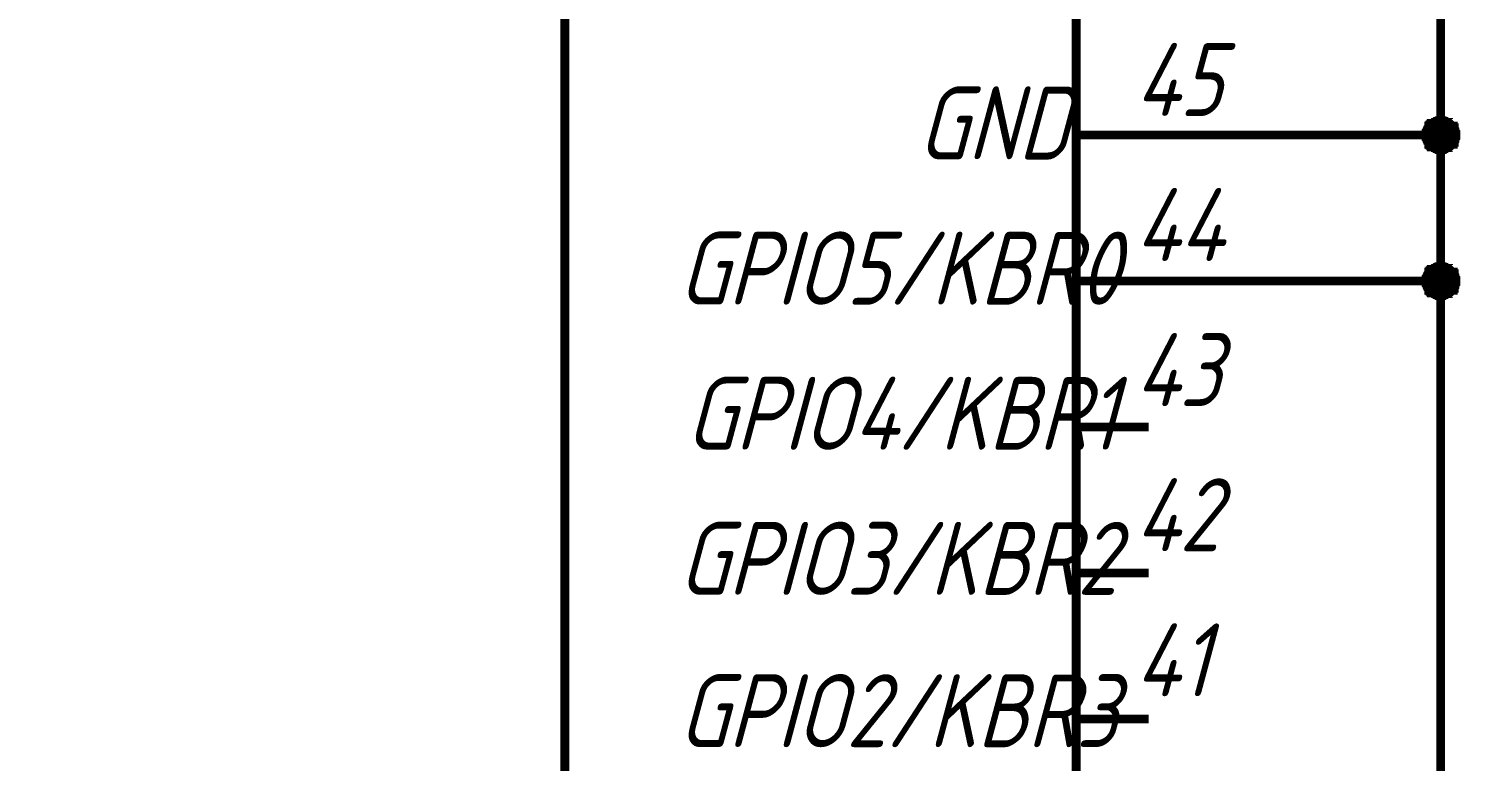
# Model space of a CAD drawing. Header units: millimetres. Extents: x 101 to 942, y 57 to 651.
# Drawn here: x 709.12 to 758.17, y 412.33 to 437.43 of the extents above; entities that cross this region are included whole.
import ezdxf

# ---------------------------------------------------------------- set-up
doc = ezdxf.new("R2010")
doc.units = ezdxf.units.MM
doc.header["$LTSCALE"] = 0.5
doc.layers.add('Sheet', color=255, linetype='Continuous')
doc.styles.add('GOST type A0', font='', dxfattribs={"oblique": 15, "height": 3.5})
doc.styles.get('GOST type A0').set_extended_font_data('GOST type A')

msp = doc.modelspace()

# ---------------------------------------------------------------- linework, layer by layer
at = {"layer": 'Sheet', "color": 7, "const_width": 0.3}
msp.add_lwpolyline([(687.521, 553.796), (745.006, 553.796), (745.006, 378.796), (687.521, 378.796), (687.521, 553.796)], close=True, dxfattribs=at)
at = {"layer": 'Sheet', "color": 7}
for points, const_width in [([(727.49, 553.796), (727.49, 378.796)], 0.3), ([(747.49, 438.786), (757.49, 438.786), (757.49, 433.784)], 0.3), ([(756.993, 433.784), (756.993, 433.815), (756.993, 433.847), (756.993, 433.847), (756.993, 433.878), (756.993, 433.909), (757.024, 433.94), (757.024, 433.971), (757.024, 433.971), (757.055, 434.002), (757.055, 434.033), (757.055, 434.033), (757.087, 434.064), (757.087, 434.095), (757.118, 434.095), (757.118, 434.126), (757.149, 434.126), (757.149, 434.157), (757.18, 434.157), (757.18, 434.188), (757.211, 434.188), (757.242, 434.219), (757.242, 434.219), (757.273, 434.219), (757.304, 434.25), (757.304, 434.25), (757.335, 434.25), (757.366, 434.281), (757.397, 434.281), (757.428, 434.281), (757.428, 434.281), (757.459, 434.281), (757.49, 434.281)], 0.3), ([(756.993, 433.784), (756.993, 433.815), (756.993, 433.847), (756.993, 433.847), (756.993, 433.878), (756.993, 433.909), (757.024, 433.94), (757.024, 433.971), (757.024, 433.971), (757.055, 434.002), (757.055, 434.033), (757.055, 434.033), (757.087, 434.064), (757.087, 434.095), (757.118, 434.095), (757.118, 434.126), (757.149, 434.126), (757.149, 434.157), (757.18, 434.157), (757.18, 434.188), (757.211, 434.188), (757.242, 434.219), (757.242, 434.219), (757.273, 434.219), (757.304, 434.25), (757.304, 434.25), (757.335, 434.25), (757.366, 434.281), (757.397, 434.281), (757.428, 434.281), (757.428, 434.281), (757.459, 434.281), (757.49, 434.281)], 0.3), ([(756.993, 433.784), (756.993, 433.815), (756.993, 433.847), (756.993, 433.847), (756.993, 433.878), (756.993, 433.909), (757.024, 433.94), (757.024, 433.971), (757.024, 433.971), (757.055, 434.002), (757.055, 434.033), (757.055, 434.033), (757.087, 434.064), (757.087, 434.095), (757.118, 434.095), (757.118, 434.126), (757.149, 434.126), (757.149, 434.157), (757.18, 434.157), (757.18, 434.188), (757.211, 434.188), (757.242, 434.219), (757.242, 434.219), (757.273, 434.219), (757.304, 434.25), (757.304, 434.25), (757.335, 434.25), (757.366, 434.281), (757.397, 434.281), (757.428, 434.281), (757.428, 434.281), (757.459, 434.281), (757.49, 434.281)], 0.3), ([(756.993, 433.784), (756.993, 433.815), (756.993, 433.847), (756.993, 433.847), (756.993, 433.878), (756.993, 433.909), (757.024, 433.94), (757.024, 433.971), (757.024, 433.971), (757.055, 434.002), (757.055, 434.033), (757.055, 434.033), (757.087, 434.064), (757.087, 434.095), (757.118, 434.095), (757.118, 434.126), (757.149, 434.126), (757.149, 434.157), (757.18, 434.157), (757.18, 434.188), (757.211, 434.188), (757.242, 434.219), (757.242, 434.219), (757.273, 434.219), (757.304, 434.25), (757.304, 434.25), (757.335, 434.25), (757.366, 434.281), (757.397, 434.281), (757.428, 434.281), (757.428, 434.281), (757.459, 434.281), (757.49, 434.281)], 0.3), ([(756.993, 433.784), (756.993, 433.815), (756.993, 433.847), (756.993, 433.847), (756.993, 433.878), (756.993, 433.909), (757.024, 433.94), (757.024, 433.971), (757.024, 433.971), (757.055, 434.002), (757.055, 434.033), (757.055, 434.033), (757.087, 434.064), (757.087, 434.095), (757.118, 434.095), (757.118, 434.126), (757.149, 434.126), (757.149, 434.157), (757.18, 434.157), (757.18, 434.188), (757.211, 434.188), (757.242, 434.219), (757.242, 434.219), (757.273, 434.219), (757.304, 434.25), (757.304, 434.25), (757.335, 434.25), (757.366, 434.281), (757.397, 434.281), (757.428, 434.281), (757.428, 434.281), (757.459, 434.281), (757.49, 434.281)], 0.0991), ([(756.993, 433.784), (756.993, 433.815), (756.993, 433.847), (756.993, 433.847), (756.993, 433.878), (756.993, 433.909), (757.024, 433.94), (757.024, 433.971), (757.024, 433.971), (757.055, 434.002), (757.055, 434.033), (757.055, 434.033), (757.087, 434.064), (757.087, 434.095), (757.118, 434.095), (757.118, 434.126), (757.149, 434.126), (757.149, 434.157), (757.18, 434.157), (757.18, 434.188), (757.211, 434.188), (757.242, 434.219), (757.242, 434.219), (757.273, 434.219), (757.304, 434.25), (757.304, 434.25), (757.335, 434.25), (757.366, 434.281), (757.397, 434.281), (757.428, 434.281), (757.428, 434.281), (757.459, 434.281), (757.49, 434.281)], 0.0991), ([(756.993, 433.784), (756.993, 433.815), (756.993, 433.847), (756.993, 433.847), (756.993, 433.878), (756.993, 433.909), (757.024, 433.94), (757.024, 433.971), (757.024, 433.971), (757.055, 434.002), (757.055, 434.033), (757.055, 434.033), (757.087, 434.064), (757.087, 434.095), (757.118, 434.095), (757.118, 434.126), (757.149, 434.126), (757.149, 434.157), (757.18, 434.157), (757.18, 434.188), (757.211, 434.188), (757.242, 434.219), (757.242, 434.219), (757.273, 434.219), (757.304, 434.25), (757.304, 434.25), (757.335, 434.25), (757.366, 434.281), (757.397, 434.281), (757.428, 434.281), (757.428, 434.281), (757.459, 434.281), (757.49, 434.281)], 0.0991), ([(756.993, 433.784), (756.993, 433.815), (756.993, 433.847), (756.993, 433.847), (756.993, 433.878), (756.993, 433.909), (757.024, 433.94), (757.024, 433.971), (757.024, 433.971), (757.055, 434.002), (757.055, 434.033), (757.055, 434.033), (757.087, 434.064), (757.087, 434.095), (757.118, 434.095), (757.118, 434.126), (757.149, 434.126), (757.149, 434.157), (757.18, 434.157), (757.18, 434.188), (757.211, 434.188), (757.242, 434.219), (757.242, 434.219), (757.273, 434.219), (757.304, 434.25), (757.304, 434.25), (757.335, 434.25), (757.366, 434.281), (757.397, 434.281), (757.428, 434.281), (757.428, 434.281), (757.459, 434.281), (757.49, 434.281)], 0.0991), ([(757.49, 434.281), (757.49, 434.281)], 0.3), ([(757.49, 434.281), (757.521, 434.281), (757.552, 434.281), (757.552, 434.281), (757.583, 434.281), (757.615, 434.281), (757.646, 434.25), (757.677, 434.25), (757.677, 434.25), (757.708, 434.219), (757.739, 434.219), (757.77, 434.219), (757.77, 434.188), (757.801, 434.188), (757.832, 434.157), (757.832, 434.157), (757.863, 434.126), (757.863, 434.126), (757.894, 434.095), (757.925, 434.095), (757.925, 434.064), (757.925, 434.033), (757.956, 434.033), (757.956, 434.002), (757.987, 433.971), (757.987, 433.971), (757.987, 433.94), (757.987, 433.909), (758.018, 433.878), (758.018, 433.847), (758.018, 433.847), (758.018, 433.815), (758.018, 433.784)], 0.3), ([(757.49, 434.281), (757.49, 434.281)], 0.3), ([(757.49, 434.281), (757.521, 434.281), (757.552, 434.281), (757.552, 434.281), (757.583, 434.281), (757.615, 434.281), (757.646, 434.25), (757.677, 434.25), (757.677, 434.25), (757.708, 434.219), (757.739, 434.219), (757.77, 434.219), (757.77, 434.188), (757.801, 434.188), (757.832, 434.157), (757.832, 434.157), (757.863, 434.126), (757.863, 434.126), (757.894, 434.095), (757.925, 434.095), (757.925, 434.064), (757.925, 434.033), (757.956, 434.033), (757.956, 434.002), (757.987, 433.971), (757.987, 433.971), (757.987, 433.94), (757.987, 433.909), (758.018, 433.878), (758.018, 433.847), (758.018, 433.847), (758.018, 433.815), (758.018, 433.784)], 0.3), ([(757.49, 434.281), (757.49, 434.281)], 0.3), ([(757.49, 434.281), (757.521, 434.281), (757.552, 434.281), (757.552, 434.281), (757.583, 434.281), (757.615, 434.281), (757.646, 434.25), (757.677, 434.25), (757.677, 434.25), (757.708, 434.219), (757.739, 434.219), (757.77, 434.219), (757.77, 434.188), (757.801, 434.188), (757.832, 434.157), (757.832, 434.157), (757.863, 434.126), (757.863, 434.126), (757.894, 434.095), (757.925, 434.095), (757.925, 434.064), (757.925, 434.033), (757.956, 434.033), (757.956, 434.002), (757.987, 433.971), (757.987, 433.971), (757.987, 433.94), (757.987, 433.909), (758.018, 433.878), (758.018, 433.847), (758.018, 433.847), (758.018, 433.815), (758.018, 433.784)], 0.3), ([(757.49, 434.281), (757.49, 434.281)], 0.3), ([(757.49, 434.281), (757.521, 434.281), (757.552, 434.281), (757.552, 434.281), (757.583, 434.281), (757.615, 434.281), (757.646, 434.25), (757.677, 434.25), (757.677, 434.25), (757.708, 434.219), (757.739, 434.219), (757.77, 434.219), (757.77, 434.188), (757.801, 434.188), (757.832, 434.157), (757.832, 434.157), (757.863, 434.126), (757.863, 434.126), (757.894, 434.095), (757.925, 434.095), (757.925, 434.064), (757.925, 434.033), (757.956, 434.033), (757.956, 434.002), (757.987, 433.971), (757.987, 433.971), (757.987, 433.94), (757.987, 433.909), (758.018, 433.878), (758.018, 433.847), (758.018, 433.847), (758.018, 433.815), (758.018, 433.784)], 0.3), ([(757.49, 434.281), (757.49, 434.281)], 0.0991), ([(757.49, 434.281), (757.521, 434.281), (757.552, 434.281), (757.552, 434.281), (757.583, 434.281), (757.615, 434.281), (757.646, 434.25), (757.677, 434.25), (757.677, 434.25), (757.708, 434.219), (757.739, 434.219), (757.77, 434.219), (757.77, 434.188), (757.801, 434.188), (757.832, 434.157), (757.832, 434.157), (757.863, 434.126), (757.863, 434.126), (757.894, 434.095), (757.925, 434.095), (757.925, 434.064), (757.925, 434.033), (757.956, 434.033), (757.956, 434.002), (757.987, 433.971), (757.987, 433.971), (757.987, 433.94), (757.987, 433.909), (758.018, 433.878), (758.018, 433.847), (758.018, 433.847), (758.018, 433.815), (758.018, 433.784)], 0.0991), ([(757.49, 434.281), (757.49, 434.281)], 0.0991), ([(757.49, 434.281), (757.521, 434.281), (757.552, 434.281), (757.552, 434.281), (757.583, 434.281), (757.615, 434.281), (757.646, 434.25), (757.677, 434.25), (757.677, 434.25), (757.708, 434.219), (757.739, 434.219), (757.77, 434.219), (757.77, 434.188), (757.801, 434.188), (757.832, 434.157), (757.832, 434.157), (757.863, 434.126), (757.863, 434.126), (757.894, 434.095), (757.925, 434.095), (757.925, 434.064), (757.925, 434.033), (757.956, 434.033), (757.956, 434.002), (757.987, 433.971), (757.987, 433.971), (757.987, 433.94), (757.987, 433.909), (758.018, 433.878), (758.018, 433.847), (758.018, 433.847), (758.018, 433.815), (758.018, 433.784)], 0.0991), ([(757.49, 434.281), (757.49, 434.281)], 0.0991), ([(757.49, 434.281), (757.521, 434.281), (757.552, 434.281), (757.552, 434.281), (757.583, 434.281), (757.615, 434.281), (757.646, 434.25), (757.677, 434.25), (757.677, 434.25), (757.708, 434.219), (757.739, 434.219), (757.77, 434.219), (757.77, 434.188), (757.801, 434.188), (757.832, 434.157), (757.832, 434.157), (757.863, 434.126), (757.863, 434.126), (757.894, 434.095), (757.925, 434.095), (757.925, 434.064), (757.925, 434.033), (757.956, 434.033), (757.956, 434.002), (757.987, 433.971), (757.987, 433.971), (757.987, 433.94), (757.987, 433.909), (758.018, 433.878), (758.018, 433.847), (758.018, 433.847), (758.018, 433.815), (758.018, 433.784)], 0.0991), ([(757.49, 434.281), (757.49, 434.281)], 0.0991), ([(757.49, 434.281), (757.521, 434.281), (757.552, 434.281), (757.552, 434.281), (757.583, 434.281), (757.615, 434.281), (757.646, 434.25), (757.677, 434.25), (757.677, 434.25), (757.708, 434.219), (757.739, 434.219), (757.77, 434.219), (757.77, 434.188), (757.801, 434.188), (757.832, 434.157), (757.832, 434.157), (757.863, 434.126), (757.863, 434.126), (757.894, 434.095), (757.925, 434.095), (757.925, 434.064), (757.925, 434.033), (757.956, 434.033), (757.956, 434.002), (757.987, 433.971), (757.987, 433.971), (757.987, 433.94), (757.987, 433.909), (758.018, 433.878), (758.018, 433.847), (758.018, 433.847), (758.018, 433.815), (758.018, 433.784)], 0.0991), ([(745.006, 433.784), (747.49, 433.784)], 0.3), ([(757.49, 428.783), (757.49, 433.784), (747.49, 433.784)], 0.3), ([(757.49, 433.287), (757.459, 433.287), (757.428, 433.287), (757.428, 433.287), (757.397, 433.287), (757.366, 433.287), (757.335, 433.318), (757.304, 433.318), (757.304, 433.318), (757.273, 433.349), (757.242, 433.349), (757.242, 433.349), (757.211, 433.381), (757.18, 433.381), (757.18, 433.412), (757.149, 433.412), (757.149, 433.443), (757.118, 433.443), (757.118, 433.474), (757.087, 433.474), (757.087, 433.505), (757.055, 433.536), (757.055, 433.536), (757.055, 433.567), (757.024, 433.598), (757.024, 433.598), (757.024, 433.629), (756.993, 433.66), (756.993, 433.691), (756.993, 433.722), (756.993, 433.722), (756.993, 433.753), (756.993, 433.784)], 0.3), ([(756.993, 433.784), (756.993, 433.784)], 0.3), ([(757.49, 433.287), (757.459, 433.287), (757.428, 433.287), (757.428, 433.287), (757.397, 433.287), (757.366, 433.287), (757.335, 433.318), (757.304, 433.318), (757.304, 433.318), (757.273, 433.349), (757.242, 433.349), (757.242, 433.349), (757.211, 433.381), (757.18, 433.381), (757.18, 433.412), (757.149, 433.412), (757.149, 433.443), (757.118, 433.443), (757.118, 433.474), (757.087, 433.474), (757.087, 433.505), (757.055, 433.536), (757.055, 433.536), (757.055, 433.567), (757.024, 433.598), (757.024, 433.598), (757.024, 433.629), (756.993, 433.66), (756.993, 433.691), (756.993, 433.722), (756.993, 433.722), (756.993, 433.753), (756.993, 433.784)], 0.3), ([(756.993, 433.784), (756.993, 433.784)], 0.3), ([(757.49, 433.287), (757.459, 433.287), (757.428, 433.287), (757.428, 433.287), (757.397, 433.287), (757.366, 433.287), (757.335, 433.318), (757.304, 433.318), (757.304, 433.318), (757.273, 433.349), (757.242, 433.349), (757.242, 433.349), (757.211, 433.381), (757.18, 433.381), (757.18, 433.412), (757.149, 433.412), (757.149, 433.443), (757.118, 433.443), (757.118, 433.474), (757.087, 433.474), (757.087, 433.505), (757.055, 433.536), (757.055, 433.536), (757.055, 433.567), (757.024, 433.598), (757.024, 433.598), (757.024, 433.629), (756.993, 433.66), (756.993, 433.691), (756.993, 433.722), (756.993, 433.722), (756.993, 433.753), (756.993, 433.784)], 0.3), ([(756.993, 433.784), (756.993, 433.784)], 0.3), ([(757.49, 433.287), (757.459, 433.287), (757.428, 433.287), (757.428, 433.287), (757.397, 433.287), (757.366, 433.287), (757.335, 433.318), (757.304, 433.318), (757.304, 433.318), (757.273, 433.349), (757.242, 433.349), (757.242, 433.349), (757.211, 433.381), (757.18, 433.381), (757.18, 433.412), (757.149, 433.412), (757.149, 433.443), (757.118, 433.443), (757.118, 433.474), (757.087, 433.474), (757.087, 433.505), (757.055, 433.536), (757.055, 433.536), (757.055, 433.567), (757.024, 433.598), (757.024, 433.598), (757.024, 433.629), (756.993, 433.66), (756.993, 433.691), (756.993, 433.722), (756.993, 433.722), (756.993, 433.753), (756.993, 433.784)], 0.3), ([(756.993, 433.784), (756.993, 433.784)], 0.3), ([(757.49, 433.287), (757.459, 433.287), (757.428, 433.287), (757.428, 433.287), (757.397, 433.287), (757.366, 433.287), (757.335, 433.318), (757.304, 433.318), (757.304, 433.318), (757.273, 433.349), (757.242, 433.349), (757.242, 433.349), (757.211, 433.381), (757.18, 433.381), (757.18, 433.412), (757.149, 433.412), (757.149, 433.443), (757.118, 433.443), (757.118, 433.474), (757.087, 433.474), (757.087, 433.505), (757.055, 433.536), (757.055, 433.536), (757.055, 433.567), (757.024, 433.598), (757.024, 433.598), (757.024, 433.629), (756.993, 433.66), (756.993, 433.691), (756.993, 433.722), (756.993, 433.722), (756.993, 433.753), (756.993, 433.784)], 0.0991), ([(756.993, 433.784), (756.993, 433.784)], 0.0991), ([(757.49, 433.287), (757.459, 433.287), (757.428, 433.287), (757.428, 433.287), (757.397, 433.287), (757.366, 433.287), (757.335, 433.318), (757.304, 433.318), (757.304, 433.318), (757.273, 433.349), (757.242, 433.349), (757.242, 433.349), (757.211, 433.381), (757.18, 433.381), (757.18, 433.412), (757.149, 433.412), (757.149, 433.443), (757.118, 433.443), (757.118, 433.474), (757.087, 433.474), (757.087, 433.505), (757.055, 433.536), (757.055, 433.536), (757.055, 433.567), (757.024, 433.598), (757.024, 433.598), (757.024, 433.629), (756.993, 433.66), (756.993, 433.691), (756.993, 433.722), (756.993, 433.722), (756.993, 433.753), (756.993, 433.784)], 0.0991), ([(756.993, 433.784), (756.993, 433.784)], 0.0991), ([(757.49, 433.287), (757.459, 433.287), (757.428, 433.287), (757.428, 433.287), (757.397, 433.287), (757.366, 433.287), (757.335, 433.318), (757.304, 433.318), (757.304, 433.318), (757.273, 433.349), (757.242, 433.349), (757.242, 433.349), (757.211, 433.381), (757.18, 433.381), (757.18, 433.412), (757.149, 433.412), (757.149, 433.443), (757.118, 433.443), (757.118, 433.474), (757.087, 433.474), (757.087, 433.505), (757.055, 433.536), (757.055, 433.536), (757.055, 433.567), (757.024, 433.598), (757.024, 433.598), (757.024, 433.629), (756.993, 433.66), (756.993, 433.691), (756.993, 433.722), (756.993, 433.722), (756.993, 433.753), (756.993, 433.784)], 0.0991), ([(756.993, 433.784), (756.993, 433.784)], 0.0991), ([(757.49, 433.287), (757.459, 433.287), (757.428, 433.287), (757.428, 433.287), (757.397, 433.287), (757.366, 433.287), (757.335, 433.318), (757.304, 433.318), (757.304, 433.318), (757.273, 433.349), (757.242, 433.349), (757.242, 433.349), (757.211, 433.381), (757.18, 433.381), (757.18, 433.412), (757.149, 433.412), (757.149, 433.443), (757.118, 433.443), (757.118, 433.474), (757.087, 433.474), (757.087, 433.505), (757.055, 433.536), (757.055, 433.536), (757.055, 433.567), (757.024, 433.598), (757.024, 433.598), (757.024, 433.629), (756.993, 433.66), (756.993, 433.691), (756.993, 433.722), (756.993, 433.722), (756.993, 433.753), (756.993, 433.784)], 0.0991), ([(756.993, 433.784), (756.993, 433.784)], 0.0991), ([(758.018, 433.784), (758.018, 433.753), (758.018, 433.722), (758.018, 433.722), (758.018, 433.691), (757.987, 433.66), (757.987, 433.629), (757.987, 433.598), (757.987, 433.598), (757.956, 433.567), (757.956, 433.536), (757.925, 433.536), (757.925, 433.505), (757.925, 433.474), (757.894, 433.474), (757.863, 433.443), (757.863, 433.443), (757.832, 433.412), (757.832, 433.412), (757.801, 433.381), (757.77, 433.381), (757.77, 433.349), (757.739, 433.349), (757.708, 433.349), (757.677, 433.318), (757.677, 433.318), (757.646, 433.318), (757.615, 433.287), (757.583, 433.287), (757.552, 433.287), (757.552, 433.287), (757.521, 433.287), (757.49, 433.287)], 0.3), ([(758.018, 433.784), (758.018, 433.753), (758.018, 433.722), (758.018, 433.722), (758.018, 433.691), (757.987, 433.66), (757.987, 433.629), (757.987, 433.598), (757.987, 433.598), (757.956, 433.567), (757.956, 433.536), (757.925, 433.536), (757.925, 433.505), (757.925, 433.474), (757.894, 433.474), (757.863, 433.443), (757.863, 433.443), (757.832, 433.412), (757.832, 433.412), (757.801, 433.381), (757.77, 433.381), (757.77, 433.349), (757.739, 433.349), (757.708, 433.349), (757.677, 433.318), (757.677, 433.318), (757.646, 433.318), (757.615, 433.287), (757.583, 433.287), (757.552, 433.287), (757.552, 433.287), (757.521, 433.287), (757.49, 433.287)], 0.3), ([(758.018, 433.784), (758.018, 433.753), (758.018, 433.722), (758.018, 433.722), (758.018, 433.691), (757.987, 433.66), (757.987, 433.629), (757.987, 433.598), (757.987, 433.598), (757.956, 433.567), (757.956, 433.536), (757.925, 433.536), (757.925, 433.505), (757.925, 433.474), (757.894, 433.474), (757.863, 433.443), (757.863, 433.443), (757.832, 433.412), (757.832, 433.412), (757.801, 433.381), (757.77, 433.381), (757.77, 433.349), (757.739, 433.349), (757.708, 433.349), (757.677, 433.318), (757.677, 433.318), (757.646, 433.318), (757.615, 433.287), (757.583, 433.287), (757.552, 433.287), (757.552, 433.287), (757.521, 433.287), (757.49, 433.287)], 0.3), ([(758.018, 433.784), (758.018, 433.753), (758.018, 433.722), (758.018, 433.722), (758.018, 433.691), (757.987, 433.66), (757.987, 433.629), (757.987, 433.598), (757.987, 433.598), (757.956, 433.567), (757.956, 433.536), (757.925, 433.536), (757.925, 433.505), (757.925, 433.474), (757.894, 433.474), (757.863, 433.443), (757.863, 433.443), (757.832, 433.412), (757.832, 433.412), (757.801, 433.381), (757.77, 433.381), (757.77, 433.349), (757.739, 433.349), (757.708, 433.349), (757.677, 433.318), (757.677, 433.318), (757.646, 433.318), (757.615, 433.287), (757.583, 433.287), (757.552, 433.287), (757.552, 433.287), (757.521, 433.287), (757.49, 433.287)], 0.3), ([(758.018, 433.784), (758.018, 433.753), (758.018, 433.722), (758.018, 433.722), (758.018, 433.691), (757.987, 433.66), (757.987, 433.629), (757.987, 433.598), (757.987, 433.598), (757.956, 433.567), (757.956, 433.536), (757.925, 433.536), (757.925, 433.505), (757.925, 433.474), (757.894, 433.474), (757.863, 433.443), (757.863, 433.443), (757.832, 433.412), (757.832, 433.412), (757.801, 433.381), (757.77, 433.381), (757.77, 433.349), (757.739, 433.349), (757.708, 433.349), (757.677, 433.318), (757.677, 433.318), (757.646, 433.318), (757.615, 433.287), (757.583, 433.287), (757.552, 433.287), (757.552, 433.287), (757.521, 433.287), (757.49, 433.287)], 0.0991), ([(758.018, 433.784), (758.018, 433.753), (758.018, 433.722), (758.018, 433.722), (758.018, 433.691), (757.987, 433.66), (757.987, 433.629), (757.987, 433.598), (757.987, 433.598), (757.956, 433.567), (757.956, 433.536), (757.925, 433.536), (757.925, 433.505), (757.925, 433.474), (757.894, 433.474), (757.863, 433.443), (757.863, 433.443), (757.832, 433.412), (757.832, 433.412), (757.801, 433.381), (757.77, 433.381), (757.77, 433.349), (757.739, 433.349), (757.708, 433.349), (757.677, 433.318), (757.677, 433.318), (757.646, 433.318), (757.615, 433.287), (757.583, 433.287), (757.552, 433.287), (757.552, 433.287), (757.521, 433.287), (757.49, 433.287)], 0.0991), ([(758.018, 433.784), (758.018, 433.753), (758.018, 433.722), (758.018, 433.722), (758.018, 433.691), (757.987, 433.66), (757.987, 433.629), (757.987, 433.598), (757.987, 433.598), (757.956, 433.567), (757.956, 433.536), (757.925, 433.536), (757.925, 433.505), (757.925, 433.474), (757.894, 433.474), (757.863, 433.443), (757.863, 433.443), (757.832, 433.412), (757.832, 433.412), (757.801, 433.381), (757.77, 433.381), (757.77, 433.349), (757.739, 433.349), (757.708, 433.349), (757.677, 433.318), (757.677, 433.318), (757.646, 433.318), (757.615, 433.287), (757.583, 433.287), (757.552, 433.287), (757.552, 433.287), (757.521, 433.287), (757.49, 433.287)], 0.0991), ([(758.018, 433.784), (758.018, 433.753), (758.018, 433.722), (758.018, 433.722), (758.018, 433.691), (757.987, 433.66), (757.987, 433.629), (757.987, 433.598), (757.987, 433.598), (757.956, 433.567), (757.956, 433.536), (757.925, 433.536), (757.925, 433.505), (757.925, 433.474), (757.894, 433.474), (757.863, 433.443), (757.863, 433.443), (757.832, 433.412), (757.832, 433.412), (757.801, 433.381), (757.77, 433.381), (757.77, 433.349), (757.739, 433.349), (757.708, 433.349), (757.677, 433.318), (757.677, 433.318), (757.646, 433.318), (757.615, 433.287), (757.583, 433.287), (757.552, 433.287), (757.552, 433.287), (757.521, 433.287), (757.49, 433.287)], 0.0991), ([(758.018, 433.784), (758.018, 433.784), (758.018, 433.784), (758.018, 433.784), (758.018, 433.784), (758.018, 433.784), (758.018, 433.784), (758.018, 433.784), (758.018, 433.784), (758.018, 433.784), (758.018, 433.784), (758.018, 433.784), (758.018, 433.784), (758.018, 433.784), (758.018, 433.784), (758.018, 433.784), (758.018, 433.784), (758.018, 433.784), (758.018, 433.784), (758.018, 433.784), (758.018, 433.784), (758.018, 433.784), (758.018, 433.784), (758.018, 433.784), (758.018, 433.784), (758.018, 433.784), (758.018, 433.784), (758.018, 433.784), (758.018, 433.784), (758.018, 433.784), (758.018, 433.784), (758.018, 433.784), (758.018, 433.784)], 0.3), ([(758.018, 433.784), (758.018, 433.784)], 0.3), ([(758.018, 433.784), (758.018, 433.784), (758.018, 433.784), (758.018, 433.784), (758.018, 433.784), (758.018, 433.784), (758.018, 433.784), (758.018, 433.784), (758.018, 433.784), (758.018, 433.784), (758.018, 433.784), (758.018, 433.784), (758.018, 433.784), (758.018, 433.784), (758.018, 433.784), (758.018, 433.784), (758.018, 433.784), (758.018, 433.784), (758.018, 433.784), (758.018, 433.784), (758.018, 433.784), (758.018, 433.784), (758.018, 433.784), (758.018, 433.784), (758.018, 433.784), (758.018, 433.784), (758.018, 433.784), (758.018, 433.784), (758.018, 433.784), (758.018, 433.784), (758.018, 433.784), (758.018, 433.784), (758.018, 433.784)], 0.3), ([(758.018, 433.784), (758.018, 433.784)], 0.3), ([(758.018, 433.784), (758.018, 433.784), (758.018, 433.784), (758.018, 433.784), (758.018, 433.784), (758.018, 433.784), (758.018, 433.784), (758.018, 433.784), (758.018, 433.784), (758.018, 433.784), (758.018, 433.784), (758.018, 433.784), (758.018, 433.784), (758.018, 433.784), (758.018, 433.784), (758.018, 433.784), (758.018, 433.784), (758.018, 433.784), (758.018, 433.784), (758.018, 433.784), (758.018, 433.784), (758.018, 433.784), (758.018, 433.784), (758.018, 433.784), (758.018, 433.784), (758.018, 433.784), (758.018, 433.784), (758.018, 433.784), (758.018, 433.784), (758.018, 433.784), (758.018, 433.784), (758.018, 433.784), (758.018, 433.784)], 0.3), ([(758.018, 433.784), (758.018, 433.784)], 0.3), ([(758.018, 433.784), (758.018, 433.784), (758.018, 433.784), (758.018, 433.784), (758.018, 433.784), (758.018, 433.784), (758.018, 433.784), (758.018, 433.784), (758.018, 433.784), (758.018, 433.784), (758.018, 433.784), (758.018, 433.784), (758.018, 433.784), (758.018, 433.784), (758.018, 433.784), (758.018, 433.784), (758.018, 433.784), (758.018, 433.784), (758.018, 433.784), (758.018, 433.784), (758.018, 433.784), (758.018, 433.784), (758.018, 433.784), (758.018, 433.784), (758.018, 433.784), (758.018, 433.784), (758.018, 433.784), (758.018, 433.784), (758.018, 433.784), (758.018, 433.784), (758.018, 433.784), (758.018, 433.784), (758.018, 433.784)], 0.3), ([(758.018, 433.784), (758.018, 433.784)], 0.3), ([(758.018, 433.784), (758.018, 433.784), (758.018, 433.784), (758.018, 433.784), (758.018, 433.784), (758.018, 433.784), (758.018, 433.784), (758.018, 433.784), (758.018, 433.784), (758.018, 433.784), (758.018, 433.784), (758.018, 433.784), (758.018, 433.784), (758.018, 433.784), (758.018, 433.784), (758.018, 433.784), (758.018, 433.784), (758.018, 433.784), (758.018, 433.784), (758.018, 433.784), (758.018, 433.784), (758.018, 433.784), (758.018, 433.784), (758.018, 433.784), (758.018, 433.784), (758.018, 433.784), (758.018, 433.784), (758.018, 433.784), (758.018, 433.784), (758.018, 433.784), (758.018, 433.784), (758.018, 433.784), (758.018, 433.784)], 0.0991), ([(758.018, 433.784), (758.018, 433.784)], 0.0991), ([(758.018, 433.784), (758.018, 433.784), (758.018, 433.784), (758.018, 433.784), (758.018, 433.784), (758.018, 433.784), (758.018, 433.784), (758.018, 433.784), (758.018, 433.784), (758.018, 433.784), (758.018, 433.784), (758.018, 433.784), (758.018, 433.784), (758.018, 433.784), (758.018, 433.784), (758.018, 433.784), (758.018, 433.784), (758.018, 433.784), (758.018, 433.784), (758.018, 433.784), (758.018, 433.784), (758.018, 433.784), (758.018, 433.784), (758.018, 433.784), (758.018, 433.784), (758.018, 433.784), (758.018, 433.784), (758.018, 433.784), (758.018, 433.784), (758.018, 433.784), (758.018, 433.784), (758.018, 433.784), (758.018, 433.784)], 0.0991), ([(758.018, 433.784), (758.018, 433.784)], 0.0991), ([(758.018, 433.784), (758.018, 433.784), (758.018, 433.784), (758.018, 433.784), (758.018, 433.784), (758.018, 433.784), (758.018, 433.784), (758.018, 433.784), (758.018, 433.784), (758.018, 433.784), (758.018, 433.784), (758.018, 433.784), (758.018, 433.784), (758.018, 433.784), (758.018, 433.784), (758.018, 433.784), (758.018, 433.784), (758.018, 433.784), (758.018, 433.784), (758.018, 433.784), (758.018, 433.784), (758.018, 433.784), (758.018, 433.784), (758.018, 433.784), (758.018, 433.784), (758.018, 433.784), (758.018, 433.784), (758.018, 433.784), (758.018, 433.784), (758.018, 433.784), (758.018, 433.784), (758.018, 433.784), (758.018, 433.784)], 0.0991), ([(758.018, 433.784), (758.018, 433.784)], 0.0991), ([(758.018, 433.784), (758.018, 433.784), (758.018, 433.784), (758.018, 433.784), (758.018, 433.784), (758.018, 433.784), (758.018, 433.784), (758.018, 433.784), (758.018, 433.784), (758.018, 433.784), (758.018, 433.784), (758.018, 433.784), (758.018, 433.784), (758.018, 433.784), (758.018, 433.784), (758.018, 433.784), (758.018, 433.784), (758.018, 433.784), (758.018, 433.784), (758.018, 433.784), (758.018, 433.784), (758.018, 433.784), (758.018, 433.784), (758.018, 433.784), (758.018, 433.784), (758.018, 433.784), (758.018, 433.784), (758.018, 433.784), (758.018, 433.784), (758.018, 433.784), (758.018, 433.784), (758.018, 433.784), (758.018, 433.784)], 0.0991), ([(758.018, 433.784), (758.018, 433.784)], 0.0991), ([(756.993, 428.783), (756.993, 428.814), (756.993, 428.845), (756.993, 428.845), (756.993, 428.876), (756.993, 428.907), (757.024, 428.938), (757.024, 428.969), (757.024, 428.969), (757.055, 429), (757.055, 429.031), (757.055, 429.031), (757.087, 429.062), (757.087, 429.093), (757.118, 429.093), (757.118, 429.124), (757.149, 429.124), (757.149, 429.155), (757.18, 429.155), (757.18, 429.187), (757.211, 429.187), (757.242, 429.218), (757.242, 429.218), (757.273, 429.218), (757.304, 429.249), (757.304, 429.249), (757.335, 429.249), (757.366, 429.28), (757.397, 429.28), (757.428, 429.28), (757.428, 429.28), (757.459, 429.28), (757.49, 429.28)], 0.3), ([(756.993, 428.783), (756.993, 428.814), (756.993, 428.845), (756.993, 428.845), (756.993, 428.876), (756.993, 428.907), (757.024, 428.938), (757.024, 428.969), (757.024, 428.969), (757.055, 429), (757.055, 429.031), (757.055, 429.031), (757.087, 429.062), (757.087, 429.093), (757.118, 429.093), (757.118, 429.124), (757.149, 429.124), (757.149, 429.155), (757.18, 429.155), (757.18, 429.187), (757.211, 429.187), (757.242, 429.218), (757.242, 429.218), (757.273, 429.218), (757.304, 429.249), (757.304, 429.249), (757.335, 429.249), (757.366, 429.28), (757.397, 429.28), (757.428, 429.28), (757.428, 429.28), (757.459, 429.28), (757.49, 429.28)], 0.3), ([(756.993, 428.783), (756.993, 428.814), (756.993, 428.845), (756.993, 428.845), (756.993, 428.876), (756.993, 428.907), (757.024, 428.938), (757.024, 428.969), (757.024, 428.969), (757.055, 429), (757.055, 429.031), (757.055, 429.031), (757.087, 429.062), (757.087, 429.093), (757.118, 429.093), (757.118, 429.124), (757.149, 429.124), (757.149, 429.155), (757.18, 429.155), (757.18, 429.187), (757.211, 429.187), (757.242, 429.218), (757.242, 429.218), (757.273, 429.218), (757.304, 429.249), (757.304, 429.249), (757.335, 429.249), (757.366, 429.28), (757.397, 429.28), (757.428, 429.28), (757.428, 429.28), (757.459, 429.28), (757.49, 429.28)], 0.3), ([(756.993, 428.783), (756.993, 428.814), (756.993, 428.845), (756.993, 428.845), (756.993, 428.876), (756.993, 428.907), (757.024, 428.938), (757.024, 428.969), (757.024, 428.969), (757.055, 429), (757.055, 429.031), (757.055, 429.031), (757.087, 429.062), (757.087, 429.093), (757.118, 429.093), (757.118, 429.124), (757.149, 429.124), (757.149, 429.155), (757.18, 429.155), (757.18, 429.187), (757.211, 429.187), (757.242, 429.218), (757.242, 429.218), (757.273, 429.218), (757.304, 429.249), (757.304, 429.249), (757.335, 429.249), (757.366, 429.28), (757.397, 429.28), (757.428, 429.28), (757.428, 429.28), (757.459, 429.28), (757.49, 429.28)], 0.3), ([(756.993, 428.783), (756.993, 428.814), (756.993, 428.845), (756.993, 428.845), (756.993, 428.876), (756.993, 428.907), (757.024, 428.938), (757.024, 428.969), (757.024, 428.969), (757.055, 429), (757.055, 429.031), (757.055, 429.031), (757.087, 429.062), (757.087, 429.093), (757.118, 429.093), (757.118, 429.124), (757.149, 429.124), (757.149, 429.155), (757.18, 429.155), (757.18, 429.187), (757.211, 429.187), (757.242, 429.218), (757.242, 429.218), (757.273, 429.218), (757.304, 429.249), (757.304, 429.249), (757.335, 429.249), (757.366, 429.28), (757.397, 429.28), (757.428, 429.28), (757.428, 429.28), (757.459, 429.28), (757.49, 429.28)], 0.0991), ([(756.993, 428.783), (756.993, 428.814), (756.993, 428.845), (756.993, 428.845), (756.993, 428.876), (756.993, 428.907), (757.024, 428.938), (757.024, 428.969), (757.024, 428.969), (757.055, 429), (757.055, 429.031), (757.055, 429.031), (757.087, 429.062), (757.087, 429.093), (757.118, 429.093), (757.118, 429.124), (757.149, 429.124), (757.149, 429.155), (757.18, 429.155), (757.18, 429.187), (757.211, 429.187), (757.242, 429.218), (757.242, 429.218), (757.273, 429.218), (757.304, 429.249), (757.304, 429.249), (757.335, 429.249), (757.366, 429.28), (757.397, 429.28), (757.428, 429.28), (757.428, 429.28), (757.459, 429.28), (757.49, 429.28)], 0.0991), ([(756.993, 428.783), (756.993, 428.814), (756.993, 428.845), (756.993, 428.845), (756.993, 428.876), (756.993, 428.907), (757.024, 428.938), (757.024, 428.969), (757.024, 428.969), (757.055, 429), (757.055, 429.031), (757.055, 429.031), (757.087, 429.062), (757.087, 429.093), (757.118, 429.093), (757.118, 429.124), (757.149, 429.124), (757.149, 429.155), (757.18, 429.155), (757.18, 429.187), (757.211, 429.187), (757.242, 429.218), (757.242, 429.218), (757.273, 429.218), (757.304, 429.249), (757.304, 429.249), (757.335, 429.249), (757.366, 429.28), (757.397, 429.28), (757.428, 429.28), (757.428, 429.28), (757.459, 429.28), (757.49, 429.28)], 0.0991), ([(756.993, 428.783), (756.993, 428.814), (756.993, 428.845), (756.993, 428.845), (756.993, 428.876), (756.993, 428.907), (757.024, 428.938), (757.024, 428.969), (757.024, 428.969), (757.055, 429), (757.055, 429.031), (757.055, 429.031), (757.087, 429.062), (757.087, 429.093), (757.118, 429.093), (757.118, 429.124), (757.149, 429.124), (757.149, 429.155), (757.18, 429.155), (757.18, 429.187), (757.211, 429.187), (757.242, 429.218), (757.242, 429.218), (757.273, 429.218), (757.304, 429.249), (757.304, 429.249), (757.335, 429.249), (757.366, 429.28), (757.397, 429.28), (757.428, 429.28), (757.428, 429.28), (757.459, 429.28), (757.49, 429.28)], 0.0991), ([(757.49, 429.28), (757.49, 429.28)], 0.3), ([(757.49, 429.28), (757.521, 429.28), (757.552, 429.28), (757.552, 429.28), (757.583, 429.28), (757.615, 429.28), (757.646, 429.249), (757.677, 429.249), (757.677, 429.249), (757.708, 429.218), (757.739, 429.218), (757.77, 429.218), (757.77, 429.187), (757.801, 429.187), (757.832, 429.155), (757.832, 429.155), (757.863, 429.124), (757.863, 429.124), (757.894, 429.093), (757.925, 429.093), (757.925, 429.062), (757.925, 429.031), (757.956, 429.031), (757.956, 429), (757.987, 428.969), (757.987, 428.969), (757.987, 428.938), (757.987, 428.907), (758.018, 428.876), (758.018, 428.845), (758.018, 428.845), (758.018, 428.814), (758.018, 428.783)], 0.3), ([(757.49, 429.28), (757.49, 429.28)], 0.3), ([(757.49, 429.28), (757.521, 429.28), (757.552, 429.28), (757.552, 429.28), (757.583, 429.28), (757.615, 429.28), (757.646, 429.249), (757.677, 429.249), (757.677, 429.249), (757.708, 429.218), (757.739, 429.218), (757.77, 429.218), (757.77, 429.187), (757.801, 429.187), (757.832, 429.155), (757.832, 429.155), (757.863, 429.124), (757.863, 429.124), (757.894, 429.093), (757.925, 429.093), (757.925, 429.062), (757.925, 429.031), (757.956, 429.031), (757.956, 429), (757.987, 428.969), (757.987, 428.969), (757.987, 428.938), (757.987, 428.907), (758.018, 428.876), (758.018, 428.845), (758.018, 428.845), (758.018, 428.814), (758.018, 428.783)], 0.3), ([(757.49, 429.28), (757.49, 429.28)], 0.3), ([(757.49, 429.28), (757.521, 429.28), (757.552, 429.28), (757.552, 429.28), (757.583, 429.28), (757.615, 429.28), (757.646, 429.249), (757.677, 429.249), (757.677, 429.249), (757.708, 429.218), (757.739, 429.218), (757.77, 429.218), (757.77, 429.187), (757.801, 429.187), (757.832, 429.155), (757.832, 429.155), (757.863, 429.124), (757.863, 429.124), (757.894, 429.093), (757.925, 429.093), (757.925, 429.062), (757.925, 429.031), (757.956, 429.031), (757.956, 429), (757.987, 428.969), (757.987, 428.969), (757.987, 428.938), (757.987, 428.907), (758.018, 428.876), (758.018, 428.845), (758.018, 428.845), (758.018, 428.814), (758.018, 428.783)], 0.3), ([(757.49, 429.28), (757.49, 429.28)], 0.3), ([(757.49, 429.28), (757.521, 429.28), (757.552, 429.28), (757.552, 429.28), (757.583, 429.28), (757.615, 429.28), (757.646, 429.249), (757.677, 429.249), (757.677, 429.249), (757.708, 429.218), (757.739, 429.218), (757.77, 429.218), (757.77, 429.187), (757.801, 429.187), (757.832, 429.155), (757.832, 429.155), (757.863, 429.124), (757.863, 429.124), (757.894, 429.093), (757.925, 429.093), (757.925, 429.062), (757.925, 429.031), (757.956, 429.031), (757.956, 429), (757.987, 428.969), (757.987, 428.969), (757.987, 428.938), (757.987, 428.907), (758.018, 428.876), (758.018, 428.845), (758.018, 428.845), (758.018, 428.814), (758.018, 428.783)], 0.3), ([(757.49, 429.28), (757.49, 429.28)], 0.0991), ([(757.49, 429.28), (757.521, 429.28), (757.552, 429.28), (757.552, 429.28), (757.583, 429.28), (757.615, 429.28), (757.646, 429.249), (757.677, 429.249), (757.677, 429.249), (757.708, 429.218), (757.739, 429.218), (757.77, 429.218), (757.77, 429.187), (757.801, 429.187), (757.832, 429.155), (757.832, 429.155), (757.863, 429.124), (757.863, 429.124), (757.894, 429.093), (757.925, 429.093), (757.925, 429.062), (757.925, 429.031), (757.956, 429.031), (757.956, 429), (757.987, 428.969), (757.987, 428.969), (757.987, 428.938), (757.987, 428.907), (758.018, 428.876), (758.018, 428.845), (758.018, 428.845), (758.018, 428.814), (758.018, 428.783)], 0.0991), ([(757.49, 429.28), (757.49, 429.28)], 0.0991), ([(757.49, 429.28), (757.521, 429.28), (757.552, 429.28), (757.552, 429.28), (757.583, 429.28), (757.615, 429.28), (757.646, 429.249), (757.677, 429.249), (757.677, 429.249), (757.708, 429.218), (757.739, 429.218), (757.77, 429.218), (757.77, 429.187), (757.801, 429.187), (757.832, 429.155), (757.832, 429.155), (757.863, 429.124), (757.863, 429.124), (757.894, 429.093), (757.925, 429.093), (757.925, 429.062), (757.925, 429.031), (757.956, 429.031), (757.956, 429), (757.987, 428.969), (757.987, 428.969), (757.987, 428.938), (757.987, 428.907), (758.018, 428.876), (758.018, 428.845), (758.018, 428.845), (758.018, 428.814), (758.018, 428.783)], 0.0991), ([(757.49, 429.28), (757.49, 429.28)], 0.0991), ([(757.49, 429.28), (757.521, 429.28), (757.552, 429.28), (757.552, 429.28), (757.583, 429.28), (757.615, 429.28), (757.646, 429.249), (757.677, 429.249), (757.677, 429.249), (757.708, 429.218), (757.739, 429.218), (757.77, 429.218), (757.77, 429.187), (757.801, 429.187), (757.832, 429.155), (757.832, 429.155), (757.863, 429.124), (757.863, 429.124), (757.894, 429.093), (757.925, 429.093), (757.925, 429.062), (757.925, 429.031), (757.956, 429.031), (757.956, 429), (757.987, 428.969), (757.987, 428.969), (757.987, 428.938), (757.987, 428.907), (758.018, 428.876), (758.018, 428.845), (758.018, 428.845), (758.018, 428.814), (758.018, 428.783)], 0.0991), ([(757.49, 429.28), (757.49, 429.28)], 0.0991), ([(757.49, 429.28), (757.521, 429.28), (757.552, 429.28), (757.552, 429.28), (757.583, 429.28), (757.615, 429.28), (757.646, 429.249), (757.677, 429.249), (757.677, 429.249), (757.708, 429.218), (757.739, 429.218), (757.77, 429.218), (757.77, 429.187), (757.801, 429.187), (757.832, 429.155), (757.832, 429.155), (757.863, 429.124), (757.863, 429.124), (757.894, 429.093), (757.925, 429.093), (757.925, 429.062), (757.925, 429.031), (757.956, 429.031), (757.956, 429), (757.987, 428.969), (757.987, 428.969), (757.987, 428.938), (757.987, 428.907), (758.018, 428.876), (758.018, 428.845), (758.018, 428.845), (758.018, 428.814), (758.018, 428.783)], 0.0991), ([(745.006, 428.783), (747.49, 428.783)], 0.3), ([(747.49, 428.783), (757.49, 428.783), (757.49, 403.774), (757.49, 373.794)], 0.3), ([(757.49, 428.286), (757.459, 428.286), (757.428, 428.286), (757.428, 428.286), (757.397, 428.286), (757.366, 428.286), (757.335, 428.317), (757.304, 428.317), (757.304, 428.317), (757.273, 428.348), (757.242, 428.348), (757.242, 428.348), (757.211, 428.379), (757.18, 428.379), (757.18, 428.41), (757.149, 428.41), (757.149, 428.441), (757.118, 428.441), (757.118, 428.472), (757.087, 428.472), (757.087, 428.503), (757.055, 428.534), (757.055, 428.534), (757.055, 428.565), (757.024, 428.596), (757.024, 428.596), (757.024, 428.627), (756.993, 428.658), (756.993, 428.689), (756.993, 428.721), (756.993, 428.721), (756.993, 428.752), (756.993, 428.783)], 0.3), ([(756.993, 428.783), (756.993, 428.783)], 0.3), ([(757.49, 428.286), (757.459, 428.286), (757.428, 428.286), (757.428, 428.286), (757.397, 428.286), (757.366, 428.286), (757.335, 428.317), (757.304, 428.317), (757.304, 428.317), (757.273, 428.348), (757.242, 428.348), (757.242, 428.348), (757.211, 428.379), (757.18, 428.379), (757.18, 428.41), (757.149, 428.41), (757.149, 428.441), (757.118, 428.441), (757.118, 428.472), (757.087, 428.472), (757.087, 428.503), (757.055, 428.534), (757.055, 428.534), (757.055, 428.565), (757.024, 428.596), (757.024, 428.596), (757.024, 428.627), (756.993, 428.658), (756.993, 428.689), (756.993, 428.721), (756.993, 428.721), (756.993, 428.752), (756.993, 428.783)], 0.3), ([(756.993, 428.783), (756.993, 428.783)], 0.3), ([(757.49, 428.286), (757.459, 428.286), (757.428, 428.286), (757.428, 428.286), (757.397, 428.286), (757.366, 428.286), (757.335, 428.317), (757.304, 428.317), (757.304, 428.317), (757.273, 428.348), (757.242, 428.348), (757.242, 428.348), (757.211, 428.379), (757.18, 428.379), (757.18, 428.41), (757.149, 428.41), (757.149, 428.441), (757.118, 428.441), (757.118, 428.472), (757.087, 428.472), (757.087, 428.503), (757.055, 428.534), (757.055, 428.534), (757.055, 428.565), (757.024, 428.596), (757.024, 428.596), (757.024, 428.627), (756.993, 428.658), (756.993, 428.689), (756.993, 428.721), (756.993, 428.721), (756.993, 428.752), (756.993, 428.783)], 0.3), ([(756.993, 428.783), (756.993, 428.783)], 0.3), ([(757.49, 428.286), (757.459, 428.286), (757.428, 428.286), (757.428, 428.286), (757.397, 428.286), (757.366, 428.286), (757.335, 428.317), (757.304, 428.317), (757.304, 428.317), (757.273, 428.348), (757.242, 428.348), (757.242, 428.348), (757.211, 428.379), (757.18, 428.379), (757.18, 428.41), (757.149, 428.41), (757.149, 428.441), (757.118, 428.441), (757.118, 428.472), (757.087, 428.472), (757.087, 428.503), (757.055, 428.534), (757.055, 428.534), (757.055, 428.565), (757.024, 428.596), (757.024, 428.596), (757.024, 428.627), (756.993, 428.658), (756.993, 428.689), (756.993, 428.721), (756.993, 428.721), (756.993, 428.752), (756.993, 428.783)], 0.3), ([(756.993, 428.783), (756.993, 428.783)], 0.3), ([(757.49, 428.286), (757.459, 428.286), (757.428, 428.286), (757.428, 428.286), (757.397, 428.286), (757.366, 428.286), (757.335, 428.317), (757.304, 428.317), (757.304, 428.317), (757.273, 428.348), (757.242, 428.348), (757.242, 428.348), (757.211, 428.379), (757.18, 428.379), (757.18, 428.41), (757.149, 428.41), (757.149, 428.441), (757.118, 428.441), (757.118, 428.472), (757.087, 428.472), (757.087, 428.503), (757.055, 428.534), (757.055, 428.534), (757.055, 428.565), (757.024, 428.596), (757.024, 428.596), (757.024, 428.627), (756.993, 428.658), (756.993, 428.689), (756.993, 428.721), (756.993, 428.721), (756.993, 428.752), (756.993, 428.783)], 0.0991), ([(756.993, 428.783), (756.993, 428.783)], 0.0991), ([(757.49, 428.286), (757.459, 428.286), (757.428, 428.286), (757.428, 428.286), (757.397, 428.286), (757.366, 428.286), (757.335, 428.317), (757.304, 428.317), (757.304, 428.317), (757.273, 428.348), (757.242, 428.348), (757.242, 428.348), (757.211, 428.379), (757.18, 428.379), (757.18, 428.41), (757.149, 428.41), (757.149, 428.441), (757.118, 428.441), (757.118, 428.472), (757.087, 428.472), (757.087, 428.503), (757.055, 428.534), (757.055, 428.534), (757.055, 428.565), (757.024, 428.596), (757.024, 428.596), (757.024, 428.627), (756.993, 428.658), (756.993, 428.689), (756.993, 428.721), (756.993, 428.721), (756.993, 428.752), (756.993, 428.783)], 0.0991), ([(756.993, 428.783), (756.993, 428.783)], 0.0991), ([(757.49, 428.286), (757.459, 428.286), (757.428, 428.286), (757.428, 428.286), (757.397, 428.286), (757.366, 428.286), (757.335, 428.317), (757.304, 428.317), (757.304, 428.317), (757.273, 428.348), (757.242, 428.348), (757.242, 428.348), (757.211, 428.379), (757.18, 428.379), (757.18, 428.41), (757.149, 428.41), (757.149, 428.441), (757.118, 428.441), (757.118, 428.472), (757.087, 428.472), (757.087, 428.503), (757.055, 428.534), (757.055, 428.534), (757.055, 428.565), (757.024, 428.596), (757.024, 428.596), (757.024, 428.627), (756.993, 428.658), (756.993, 428.689), (756.993, 428.721), (756.993, 428.721), (756.993, 428.752), (756.993, 428.783)], 0.0991), ([(756.993, 428.783), (756.993, 428.783)], 0.0991), ([(757.49, 428.286), (757.459, 428.286), (757.428, 428.286), (757.428, 428.286), (757.397, 428.286), (757.366, 428.286), (757.335, 428.317), (757.304, 428.317), (757.304, 428.317), (757.273, 428.348), (757.242, 428.348), (757.242, 428.348), (757.211, 428.379), (757.18, 428.379), (757.18, 428.41), (757.149, 428.41), (757.149, 428.441), (757.118, 428.441), (757.118, 428.472), (757.087, 428.472), (757.087, 428.503), (757.055, 428.534), (757.055, 428.534), (757.055, 428.565), (757.024, 428.596), (757.024, 428.596), (757.024, 428.627), (756.993, 428.658), (756.993, 428.689), (756.993, 428.721), (756.993, 428.721), (756.993, 428.752), (756.993, 428.783)], 0.0991), ([(756.993, 428.783), (756.993, 428.783)], 0.0991), ([(758.018, 428.783), (758.018, 428.752), (758.018, 428.721), (758.018, 428.721), (758.018, 428.689), (757.987, 428.658), (757.987, 428.627), (757.987, 428.596), (757.987, 428.596), (757.956, 428.565), (757.956, 428.534), (757.925, 428.534), (757.925, 428.503), (757.925, 428.472), (757.894, 428.472), (757.863, 428.441), (757.863, 428.441), (757.832, 428.41), (757.832, 428.41), (757.801, 428.379), (757.77, 428.379), (757.77, 428.348), (757.739, 428.348), (757.708, 428.348), (757.677, 428.317), (757.677, 428.317), (757.646, 428.317), (757.615, 428.286), (757.583, 428.286), (757.552, 428.286), (757.552, 428.286), (757.521, 428.286), (757.49, 428.286)], 0.3), ([(758.018, 428.783), (758.018, 428.752), (758.018, 428.721), (758.018, 428.721), (758.018, 428.689), (757.987, 428.658), (757.987, 428.627), (757.987, 428.596), (757.987, 428.596), (757.956, 428.565), (757.956, 428.534), (757.925, 428.534), (757.925, 428.503), (757.925, 428.472), (757.894, 428.472), (757.863, 428.441), (757.863, 428.441), (757.832, 428.41), (757.832, 428.41), (757.801, 428.379), (757.77, 428.379), (757.77, 428.348), (757.739, 428.348), (757.708, 428.348), (757.677, 428.317), (757.677, 428.317), (757.646, 428.317), (757.615, 428.286), (757.583, 428.286), (757.552, 428.286), (757.552, 428.286), (757.521, 428.286), (757.49, 428.286)], 0.3), ([(758.018, 428.783), (758.018, 428.752), (758.018, 428.721), (758.018, 428.721), (758.018, 428.689), (757.987, 428.658), (757.987, 428.627), (757.987, 428.596), (757.987, 428.596), (757.956, 428.565), (757.956, 428.534), (757.925, 428.534), (757.925, 428.503), (757.925, 428.472), (757.894, 428.472), (757.863, 428.441), (757.863, 428.441), (757.832, 428.41), (757.832, 428.41), (757.801, 428.379), (757.77, 428.379), (757.77, 428.348), (757.739, 428.348), (757.708, 428.348), (757.677, 428.317), (757.677, 428.317), (757.646, 428.317), (757.615, 428.286), (757.583, 428.286), (757.552, 428.286), (757.552, 428.286), (757.521, 428.286), (757.49, 428.286)], 0.3), ([(758.018, 428.783), (758.018, 428.752), (758.018, 428.721), (758.018, 428.721), (758.018, 428.689), (757.987, 428.658), (757.987, 428.627), (757.987, 428.596), (757.987, 428.596), (757.956, 428.565), (757.956, 428.534), (757.925, 428.534), (757.925, 428.503), (757.925, 428.472), (757.894, 428.472), (757.863, 428.441), (757.863, 428.441), (757.832, 428.41), (757.832, 428.41), (757.801, 428.379), (757.77, 428.379), (757.77, 428.348), (757.739, 428.348), (757.708, 428.348), (757.677, 428.317), (757.677, 428.317), (757.646, 428.317), (757.615, 428.286), (757.583, 428.286), (757.552, 428.286), (757.552, 428.286), (757.521, 428.286), (757.49, 428.286)], 0.3), ([(758.018, 428.783), (758.018, 428.752), (758.018, 428.721), (758.018, 428.721), (758.018, 428.689), (757.987, 428.658), (757.987, 428.627), (757.987, 428.596), (757.987, 428.596), (757.956, 428.565), (757.956, 428.534), (757.925, 428.534), (757.925, 428.503), (757.925, 428.472), (757.894, 428.472), (757.863, 428.441), (757.863, 428.441), (757.832, 428.41), (757.832, 428.41), (757.801, 428.379), (757.77, 428.379), (757.77, 428.348), (757.739, 428.348), (757.708, 428.348), (757.677, 428.317), (757.677, 428.317), (757.646, 428.317), (757.615, 428.286), (757.583, 428.286), (757.552, 428.286), (757.552, 428.286), (757.521, 428.286), (757.49, 428.286)], 0.0991), ([(758.018, 428.783), (758.018, 428.752), (758.018, 428.721), (758.018, 428.721), (758.018, 428.689), (757.987, 428.658), (757.987, 428.627), (757.987, 428.596), (757.987, 428.596), (757.956, 428.565), (757.956, 428.534), (757.925, 428.534), (757.925, 428.503), (757.925, 428.472), (757.894, 428.472), (757.863, 428.441), (757.863, 428.441), (757.832, 428.41), (757.832, 428.41), (757.801, 428.379), (757.77, 428.379), (757.77, 428.348), (757.739, 428.348), (757.708, 428.348), (757.677, 428.317), (757.677, 428.317), (757.646, 428.317), (757.615, 428.286), (757.583, 428.286), (757.552, 428.286), (757.552, 428.286), (757.521, 428.286), (757.49, 428.286)], 0.0991), ([(758.018, 428.783), (758.018, 428.752), (758.018, 428.721), (758.018, 428.721), (758.018, 428.689), (757.987, 428.658), (757.987, 428.627), (757.987, 428.596), (757.987, 428.596), (757.956, 428.565), (757.956, 428.534), (757.925, 428.534), (757.925, 428.503), (757.925, 428.472), (757.894, 428.472), (757.863, 428.441), (757.863, 428.441), (757.832, 428.41), (757.832, 428.41), (757.801, 428.379), (757.77, 428.379), (757.77, 428.348), (757.739, 428.348), (757.708, 428.348), (757.677, 428.317), (757.677, 428.317), (757.646, 428.317), (757.615, 428.286), (757.583, 428.286), (757.552, 428.286), (757.552, 428.286), (757.521, 428.286), (757.49, 428.286)], 0.0991), ([(758.018, 428.783), (758.018, 428.752), (758.018, 428.721), (758.018, 428.721), (758.018, 428.689), (757.987, 428.658), (757.987, 428.627), (757.987, 428.596), (757.987, 428.596), (757.956, 428.565), (757.956, 428.534), (757.925, 428.534), (757.925, 428.503), (757.925, 428.472), (757.894, 428.472), (757.863, 428.441), (757.863, 428.441), (757.832, 428.41), (757.832, 428.41), (757.801, 428.379), (757.77, 428.379), (757.77, 428.348), (757.739, 428.348), (757.708, 428.348), (757.677, 428.317), (757.677, 428.317), (757.646, 428.317), (757.615, 428.286), (757.583, 428.286), (757.552, 428.286), (757.552, 428.286), (757.521, 428.286), (757.49, 428.286)], 0.0991), ([(758.018, 428.783), (758.018, 428.783), (758.018, 428.783), (758.018, 428.783), (758.018, 428.783), (758.018, 428.783), (758.018, 428.783), (758.018, 428.783), (758.018, 428.783), (758.018, 428.783), (758.018, 428.783), (758.018, 428.783), (758.018, 428.783), (758.018, 428.783), (758.018, 428.783), (758.018, 428.783), (758.018, 428.783), (758.018, 428.783), (758.018, 428.783), (758.018, 428.783), (758.018, 428.783), (758.018, 428.783), (758.018, 428.783), (758.018, 428.783), (758.018, 428.783), (758.018, 428.783), (758.018, 428.783), (758.018, 428.783), (758.018, 428.783), (758.018, 428.783), (758.018, 428.783), (758.018, 428.783), (758.018, 428.783)], 0.3), ([(758.018, 428.783), (758.018, 428.783)], 0.3), ([(758.018, 428.783), (758.018, 428.783), (758.018, 428.783), (758.018, 428.783), (758.018, 428.783), (758.018, 428.783), (758.018, 428.783), (758.018, 428.783), (758.018, 428.783), (758.018, 428.783), (758.018, 428.783), (758.018, 428.783), (758.018, 428.783), (758.018, 428.783), (758.018, 428.783), (758.018, 428.783), (758.018, 428.783), (758.018, 428.783), (758.018, 428.783), (758.018, 428.783), (758.018, 428.783), (758.018, 428.783), (758.018, 428.783), (758.018, 428.783), (758.018, 428.783), (758.018, 428.783), (758.018, 428.783), (758.018, 428.783), (758.018, 428.783), (758.018, 428.783), (758.018, 428.783), (758.018, 428.783), (758.018, 428.783)], 0.3), ([(758.018, 428.783), (758.018, 428.783)], 0.3), ([(758.018, 428.783), (758.018, 428.783), (758.018, 428.783), (758.018, 428.783), (758.018, 428.783), (758.018, 428.783), (758.018, 428.783), (758.018, 428.783), (758.018, 428.783), (758.018, 428.783), (758.018, 428.783), (758.018, 428.783), (758.018, 428.783), (758.018, 428.783), (758.018, 428.783), (758.018, 428.783), (758.018, 428.783), (758.018, 428.783), (758.018, 428.783), (758.018, 428.783), (758.018, 428.783), (758.018, 428.783), (758.018, 428.783), (758.018, 428.783), (758.018, 428.783), (758.018, 428.783), (758.018, 428.783), (758.018, 428.783), (758.018, 428.783), (758.018, 428.783), (758.018, 428.783), (758.018, 428.783), (758.018, 428.783)], 0.3), ([(758.018, 428.783), (758.018, 428.783)], 0.3), ([(758.018, 428.783), (758.018, 428.783), (758.018, 428.783), (758.018, 428.783), (758.018, 428.783), (758.018, 428.783), (758.018, 428.783), (758.018, 428.783), (758.018, 428.783), (758.018, 428.783), (758.018, 428.783), (758.018, 428.783), (758.018, 428.783), (758.018, 428.783), (758.018, 428.783), (758.018, 428.783), (758.018, 428.783), (758.018, 428.783), (758.018, 428.783), (758.018, 428.783), (758.018, 428.783), (758.018, 428.783), (758.018, 428.783), (758.018, 428.783), (758.018, 428.783), (758.018, 428.783), (758.018, 428.783), (758.018, 428.783), (758.018, 428.783), (758.018, 428.783), (758.018, 428.783), (758.018, 428.783), (758.018, 428.783)], 0.3), ([(758.018, 428.783), (758.018, 428.783)], 0.3), ([(758.018, 428.783), (758.018, 428.783), (758.018, 428.783), (758.018, 428.783), (758.018, 428.783), (758.018, 428.783), (758.018, 428.783), (758.018, 428.783), (758.018, 428.783), (758.018, 428.783), (758.018, 428.783), (758.018, 428.783), (758.018, 428.783), (758.018, 428.783), (758.018, 428.783), (758.018, 428.783), (758.018, 428.783), (758.018, 428.783), (758.018, 428.783), (758.018, 428.783), (758.018, 428.783), (758.018, 428.783), (758.018, 428.783), (758.018, 428.783), (758.018, 428.783), (758.018, 428.783), (758.018, 428.783), (758.018, 428.783), (758.018, 428.783), (758.018, 428.783), (758.018, 428.783), (758.018, 428.783), (758.018, 428.783)], 0.0991), ([(758.018, 428.783), (758.018, 428.783)], 0.0991), ([(758.018, 428.783), (758.018, 428.783), (758.018, 428.783), (758.018, 428.783), (758.018, 428.783), (758.018, 428.783), (758.018, 428.783), (758.018, 428.783), (758.018, 428.783), (758.018, 428.783), (758.018, 428.783), (758.018, 428.783), (758.018, 428.783), (758.018, 428.783), (758.018, 428.783), (758.018, 428.783), (758.018, 428.783), (758.018, 428.783), (758.018, 428.783), (758.018, 428.783), (758.018, 428.783), (758.018, 428.783), (758.018, 428.783), (758.018, 428.783), (758.018, 428.783), (758.018, 428.783), (758.018, 428.783), (758.018, 428.783), (758.018, 428.783), (758.018, 428.783), (758.018, 428.783), (758.018, 428.783), (758.018, 428.783)], 0.0991), ([(758.018, 428.783), (758.018, 428.783)], 0.0991), ([(758.018, 428.783), (758.018, 428.783), (758.018, 428.783), (758.018, 428.783), (758.018, 428.783), (758.018, 428.783), (758.018, 428.783), (758.018, 428.783), (758.018, 428.783), (758.018, 428.783), (758.018, 428.783), (758.018, 428.783), (758.018, 428.783), (758.018, 428.783), (758.018, 428.783), (758.018, 428.783), (758.018, 428.783), (758.018, 428.783), (758.018, 428.783), (758.018, 428.783), (758.018, 428.783), (758.018, 428.783), (758.018, 428.783), (758.018, 428.783), (758.018, 428.783), (758.018, 428.783), (758.018, 428.783), (758.018, 428.783), (758.018, 428.783), (758.018, 428.783), (758.018, 428.783), (758.018, 428.783), (758.018, 428.783)], 0.0991), ([(758.018, 428.783), (758.018, 428.783)], 0.0991), ([(758.018, 428.783), (758.018, 428.783), (758.018, 428.783), (758.018, 428.783), (758.018, 428.783), (758.018, 428.783), (758.018, 428.783), (758.018, 428.783), (758.018, 428.783), (758.018, 428.783), (758.018, 428.783), (758.018, 428.783), (758.018, 428.783), (758.018, 428.783), (758.018, 428.783), (758.018, 428.783), (758.018, 428.783), (758.018, 428.783), (758.018, 428.783), (758.018, 428.783), (758.018, 428.783), (758.018, 428.783), (758.018, 428.783), (758.018, 428.783), (758.018, 428.783), (758.018, 428.783), (758.018, 428.783), (758.018, 428.783), (758.018, 428.783), (758.018, 428.783), (758.018, 428.783), (758.018, 428.783), (758.018, 428.783)], 0.0991), ([(758.018, 428.783), (758.018, 428.783)], 0.0991), ([(745.006, 423.781), (747.49, 423.781)], 0.3), ([(745.006, 418.779), (747.49, 418.779)], 0.3), ([(745.006, 413.777), (747.49, 413.777)], 0.3)]:
    msp.add_lwpolyline(points, dxfattribs=dict(at, const_width=const_width))
at = {"layer": 'Sheet', "color": 7, "const_width": 0.508}
for points in [[(757.309, 433.797, 1), (757.817, 433.797, 1)], [(757.309, 428.797, 1), (757.817, 428.797, 1)]]:
    msp.add_lwpolyline(points, format="xyb", close=True, dxfattribs=at)

# ---------------------------------------------------------------- texts
at = {"layer": 'Sheet', "color": 7, "style": 'GOST type A0', "oblique": 15}
for s, p in [('45', (747.024, 434.437)), ('GND', (739.571, 432.946)), ('44', (747.024, 429.466)), ('GPIO5/KBR0', (731.372, 427.975)), ('43', (747.024, 424.495)), ('GPIO4/KBR1', (731.621, 423.004)), ('42', (747.024, 419.525)), ('GPIO3/KBR2', (731.372, 418.033)), ('41', (747.024, 414.554)), ('GPIO2/KBR3', (731.372, 412.814))]:
    msp.add_text(s, height=2.5, dxfattribs=at).set_placement(p)

doc.saveas('drawing.dxf')
